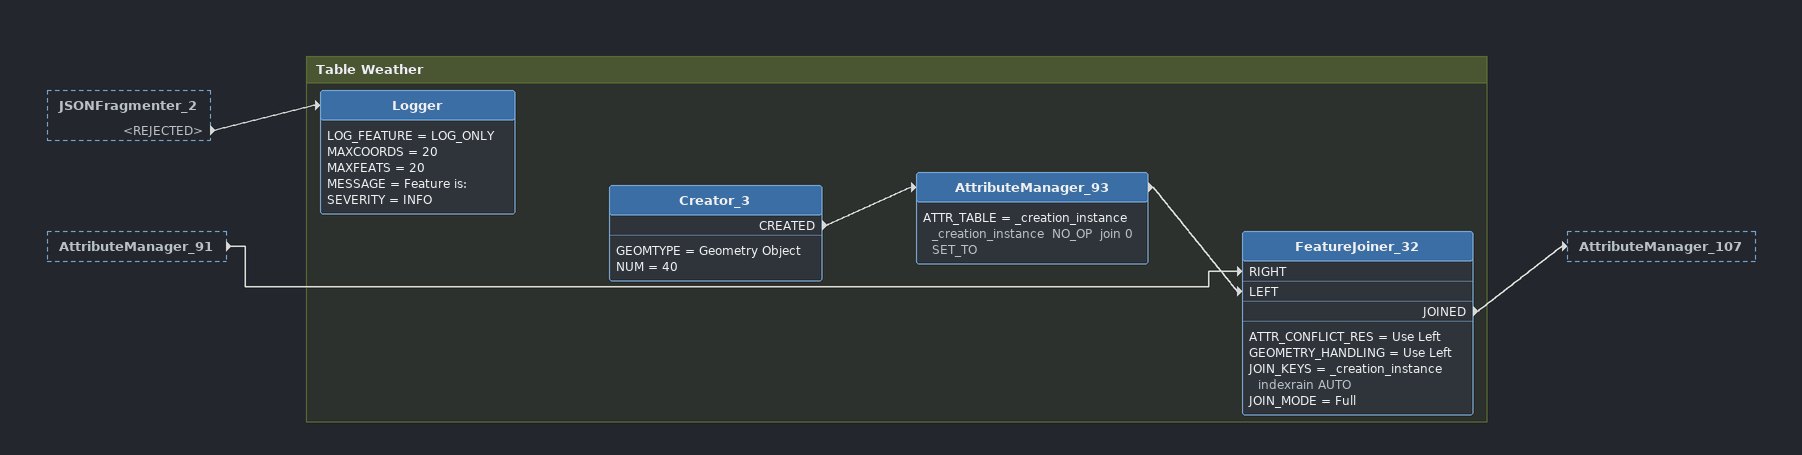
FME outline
JSONFragmenter_2 [outside]
    <REJECTED> -> Logger
AttributeManager_91 [outside]
    -> FeatureJoiner_32 [RIGHT]

Bookmark: Table Weather
Logger
    LOG_FEATURE = LOG_ONLY
    MAXCOORDS = 20
    MAXFEATS = 20
    MESSAGE = Feature is:
    SEVERITY = INFO
Creator_3
    GEOMTYPE = Geometry Object
    NUM = 40
    CREATED -> AttributeManager_93
AttributeManager_93
    ATTR_TABLE = _creation_instance _creation_instance  NO_OP  join 0 SET_TO
    -> FeatureJoiner_32 [LEFT]
FeatureJoiner_32
    ATTR_CONFLICT_RES = Use Left
    GEOMETRY_HANDLING = Use Left
    JOIN_KEYS = _creation_instance indexrain AUTO
    JOIN_MODE = Full
    JOINED -> AttributeManager_107
